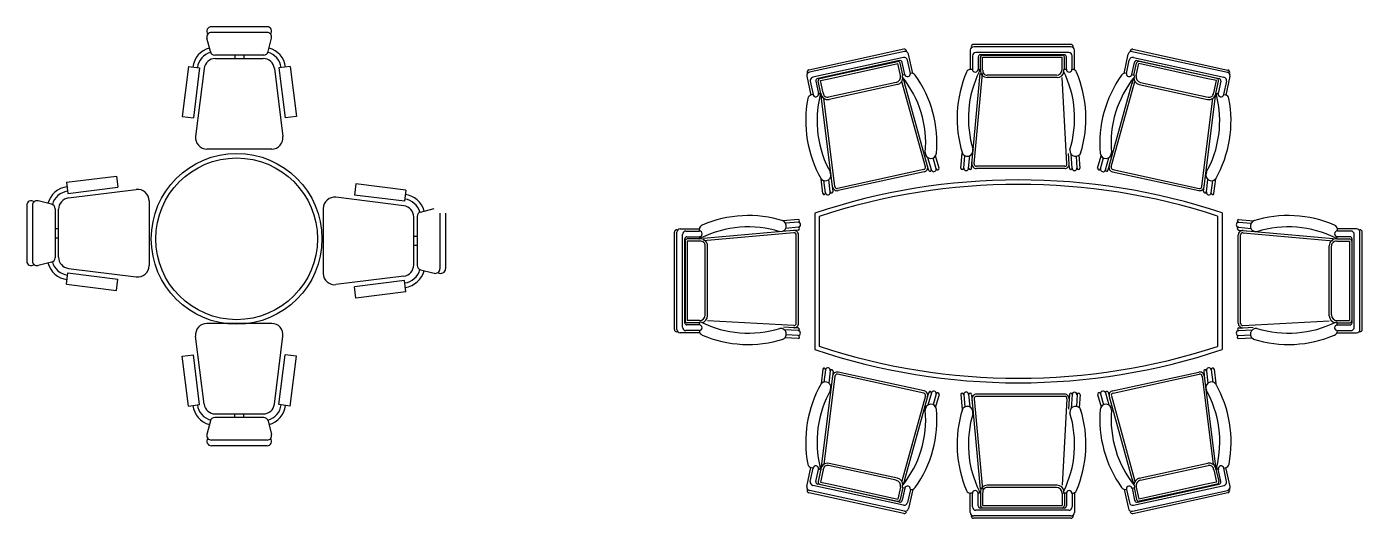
# Model space of a CAD drawing. Header units: millimetres. Extents: x 794 to 24045, y 774 to 18002.
# Drawn here: x 7659 to 13562, y 8043 to 10214 of the extents above; entities that cross this region are included whole.
import ezdxf

# ---------------------------------------------------------------- set-up
doc = ezdxf.new("R2010")
doc.units = ezdxf.units.MM

msp = doc.modelspace()

# ---------------------------------------------------------------- linework, layer by layer
at = {"color": 18, "true_color": 0x000000}
for p, q in [((8558.8, 10214.4), (8475.6, 10214.4)), ((8722, 10214.4), (8558.8, 10214.4)), ((8471.2, 10104.4), (8456.2, 10164.4)), ((8558.8, 10189.2), (8475.6, 10189.2)), ((8722, 10189.2), (8558.8, 10189.2)), ((8726.5, 10104.4), (8741.5, 10164.4)), ((11536.7, 10114.8), (11116.5, 10023.2)), ((11538.8, 10105.1), (11118.7, 10013.4)), ((11829.8, 10110.9), (11829.8, 10025.9)), ((12274.8, 10135.9), (11844.8, 10135.9)), ((12274.8, 10125.9), (11844.8, 10125.9)), ((12264.8, 10100.9), (11854.8, 10100.9)), ((12289.8, 10023.8), (12289.8, 10110.9)), ((12546, 10105.1), (12966.2, 10013.4)), ((12548.2, 10114.8), (12968.3, 10023.2)), ((8373.9, 10038.7), (8346.3, 9818.2)), ((8373.9, 10038.7), (8423.5, 10032.5)), ((8558.8, 10089.2), (8490.6, 10089.2)), ((8493, 10073.8), (8704.7, 10073.8)), ((8707, 10089.2), (8558.8, 10089.2)), ((8578.8, 10089.2), (8578.8, 10073.8)), ((8618.8, 10089.2), (8618.8, 10073.8)), ((8823.7, 10038.7), (8774.1, 10032.5)), ((8823.7, 10038.7), (8851.3, 9818.2)), ((11534.3, 10078.5), (11133.8, 9991.1)), ((11516.9, 10064.5), (11155.4, 9985.6)), ((11209.6, 9995.9), (11508.2, 10061.1)), ((11211.7, 9986.2), (11510.3, 10051.3)), ((11521.9, 9998.3), (11510.3, 10051.3)), ((11531.5, 10001), (11520.1, 10053.4)), ((11540.6, 10003.1), (11528.8, 10056.8)), ((11565, 10008.4), (11552.2, 10067)), ((11575.2, 10008.4), (11556.6, 10093.6)), ((11839.8, 10085.9), (11839.8, 10025.9)), ((11864.8, 10080.9), (11864.8, 10025.9)), ((11874.4, 10023.7), (11874.4, 10079.5)), ((12244.8, 10090.9), (11874.8, 10090.9)), ((11884.4, 10089.5), (12235.6, 10089.5)), ((11884.4, 10023.7), (11884.4, 10079.5)), ((11884.4, 10079.5), (12235.6, 10079.5)), ((12235.6, 10025.3), (12235.6, 10079.5)), ((12245.6, 10025.8), (12245.6, 10079.5)), ((12254.8, 10025.9), (12254.8, 10080.9)), ((12279.8, 10025.9), (12279.8, 10085.9)), ((12509.6, 10008.4), (12528.2, 10093.6)), ((12519.8, 10008.4), (12532.6, 10067)), ((12544.3, 10003.1), (12556, 10056.8)), ((12550.5, 10078.5), (12951.1, 9991.1)), ((12553.3, 10001), (12564.7, 10053.4)), ((12563, 9998.3), (12574.5, 10051.3)), ((12567.9, 10064.5), (12929.4, 9985.6)), ((12873.1, 9986.2), (12574.5, 10051.3)), ((12875.2, 9995.9), (12576.6, 10061.1)), ((8423.5, 10032.5), (8395.9, 9812)), ((8443.3, 10030), (8405.8, 9730)), ((8754.3, 10030), (8791.8, 9730)), ((8774.1, 10032.5), (8801.7, 9812)), ((11107.2, 9995.6), (11125.3, 9912.5)), ((11165.1, 9986.2), (11209.6, 9995.9)), ((11167.3, 9976.5), (11211.7, 9986.2)), ((11179.1, 9922), (11167.3, 9976.5)), ((11540.4, 10002.9), (11532.3, 10001.1)), ((11540.1, 9964.1), (11532.7, 9989.1)), ((11839.5, 10026), (11831.7, 10026)), ((11842.6, 9670.2), (11873.2, 10007.7)), ((11847.1, 9608.9), (11883.2, 10007.7)), ((11864.8, 10027.5), (11864.8, 10027.6)), ((11874.6, 10023), (11874.7, 10023.7)), ((12210.6, 10000.3), (11904.5, 10000.3)), ((12214.3, 9990.3), (11904.5, 9990.3)), ((12257.1, 9608.6), (12236, 9989.7)), ((12254.6, 10025.8), (12246.3, 10025.8)), ((12254.3, 10024.3), (12254.2, 10025.8)), ((12279.9, 10024.6), (12279.8, 10025.8)), ((12544.4, 10002.9), (12552.5, 10001.1)), ((12544.7, 9964.1), (12552.1, 9989.1)), ((12917.5, 9976.5), (12873.1, 9986.2)), ((12919.7, 9986.2), (12875.2, 9995.9)), ((12905.7, 9922), (12917.5, 9976.5)), ((12977.6, 9995.6), (12959.5, 9912.5)), ((11122.3, 9973.3), (11135.1, 9914.7)), ((11147.8, 9973.7), (11159.5, 9920)), ((11169.4, 9919.9), (11157.5, 9974.3)), ((11159.2, 9921.5), (11159.2, 9921.6)), ((11213.6, 9567.7), (11169.4, 9919.9)), ((11169.7, 9919.2), (11169.6, 9919.9)), ((11179.1, 9922), (11179.6, 9920.4)), ((11502.8, 9968.6), (11203.7, 9903.4)), ((11508.6, 9959.6), (11205.8, 9893.6)), ((11631.7, 9595.8), (11527.4, 9972.7)), ((11641.3, 9598.5), (11539.5, 9966.4)), ((12443.5, 9598.5), (12545.3, 9966.4)), ((12453.1, 9595.8), (12557.4, 9972.7)), ((12576.3, 9959.6), (12879, 9893.6)), ((12582.1, 9968.6), (12881.1, 9903.4)), ((12871.2, 9567.7), (12915.4, 9919.9)), ((12905.7, 9922), (12905.2, 9920.4)), ((12915.1, 9919.2), (12915.2, 9919.9)), ((12915.4, 9919.9), (12927.3, 9974.3)), ((12937, 9973.7), (12925.3, 9920)), ((12925.6, 9921.5), (12925.6, 9921.6)), ((12962.5, 9973.3), (12949.7, 9914.7)), ((11134.7, 9914.6), (11127.1, 9913)), ((11231.1, 9508.8), (11182.4, 9898.2)), ((12853.7, 9508.8), (12902.4, 9898.2)), ((12950.1, 9914.6), (12957.7, 9913)), ((8346.3, 9818.2), (8395.9, 9812)), ((8851.3, 9818.2), (8801.7, 9812)), ((8742.2, 9673.8), (8455.5, 9673.8)), ((11657.9, 9582.2), (11642.9, 9635.8)), ((11679.2, 9586.9), (11666.2, 9634.7)), ((11692.3, 9588.9), (11676.8, 9644)), ((11788.5, 9589.8), (11794.5, 9655.7)), ((11800.8, 9589.8), (11805.6, 9644.4)), ((11822.6, 9589.8), (11827.9, 9644.4)), ((11835.4, 9590.1), (11838.3, 9622.6)), ((11837.2, 9609.8), (11842.6, 9670.2)), ((12267.1, 9609.1), (12264.6, 9654.5)), ((12279.8, 9589.8), (12276.2, 9651.4)), ((12301.6, 9589.8), (12299, 9642.1)), ((12314.8, 9588.9), (12311.3, 9647.8)), ((12392.5, 9588.9), (12408, 9644)), ((12405.6, 9586.9), (12418.6, 9634.7)), ((12426.9, 9582.2), (12441.9, 9635.8)), ((11221.2, 9507.5), (11213.6, 9567.7)), ((11624.2, 9583.4), (11243.1, 9500.3)), ((11626.3, 9573.6), (11245.3, 9490.5)), ((11646.3, 9579.9), (11641.4, 9597.2)), ((11692.5, 9588), (11692.5, 9588.1)), ((11799.4, 9588), (11799.4, 9588.1)), ((12247.1, 9598), (11857.1, 9598)), ((12247.1, 9588), (11857.1, 9588)), ((12268, 9589.9), (12266.9, 9607.8)), ((12314.9, 9588), (12314.9, 9588.1)), ((12392.3, 9588), (12392.3, 9588.1)), ((12438.5, 9579.9), (12443.4, 9597.2)), ((12458.5, 9573.6), (12839.5, 9490.5)), ((12460.6, 9583.4), (12841.7, 9500.3)), ((12863.7, 9507.5), (12871.2, 9567.7)), ((7835.1, 9527.3), (8055.6, 9554.9)), ((7835.1, 9527.3), (7841.3, 9477.7)), ((7841.3, 9477.7), (8061.8, 9505.2)), ((8055.6, 9554.9), (8061.8, 9505.2)), ((9114.4, 9520.6), (9108.2, 9471)), ((9334.9, 9493), (9114.4, 9520.6)), ((11177.9, 9477.6), (11170.2, 9542.9)), ((11189.9, 9480.2), (11183, 9534.6)), ((11211.2, 9484.8), (11204.7, 9539.3)), ((11223.7, 9487.9), (11219.5, 9520.2)), ((12861.2, 9487.9), (12865.3, 9520.2)), ((12873.6, 9484.8), (12880.1, 9539.3)), ((12894.9, 9480.2), (12901.9, 9534.6)), ((12907, 9477.6), (12914.6, 9542.9)), ((7769.4, 9430), (7709.4, 9445)), ((7843.8, 9457.8), (8143.8, 9495.3)), ((8200, 9445.7), (8200, 9159)), ((9326.2, 9423.5), (9026.2, 9461)), ((9328.7, 9443.4), (9108.2, 9471)), ((9334.9, 9493), (9328.7, 9443.4)), ((11188.9, 9478.2), (11188.9, 9478.3)), ((12895.9, 9478.2), (12895.9, 9478.3)), ((7659.4, 9425.6), (7659.4, 9262.4)), ((7684.6, 9425.6), (7684.6, 9262.4)), ((7784.6, 9410.6), (7784.6, 9262.4)), ((7800, 9196.5), (7800, 9408.2)), ((8970, 9411.4), (8970, 9124.7)), ((9400.5, 9395.7), (9460.5, 9410.7)), ((9485.4, 9391.3), (9485.4, 9228.1)), ((9510.6, 9391.3), (9510.6, 9228.1)), ((11142.5, 9391), (11142.5, 8788.1)), ((12942.5, 9392.6), (12942.5, 8787.9)), ((9370, 9162.2), (9370, 9373.9)), ((9385.4, 9376.3), (9385.4, 9228.1)), ((11068.8, 9363.1), (11002.9, 9357.2)), ((11068.8, 9350.8), (11014.1, 9346)), ((11068.8, 9329), (11014.2, 9323.7)), ((11070.5, 9352.2), (11070.5, 9352.2)), ((11162.5, 9376.6), (11162.5, 8802.5)), ((12922.5, 9378.2), (12922.5, 8802.4)), ((13014.3, 9352.2), (13014.3, 9352.2)), ((13016, 9363.1), (13081.9, 9357.2)), ((13016, 9350.8), (13070.7, 9346)), ((13016, 9329), (13070.6, 9323.7)), ((7784.6, 9322.4), (7800, 9322.4)), ((7784.6, 9282.4), (7800, 9282.4)), ((9385.4, 9288.1), (9370, 9288.1)), ((10522.6, 8876.8), (10522.6, 9306.8)), ((10532.6, 8876.8), (10532.6, 9306.8)), ((10547.6, 9321.8), (10632.6, 9321.8)), ((10557.6, 8886.8), (10557.6, 9296.8)), ((10567.6, 8906.8), (10567.6, 9276.8)), ((10572.6, 9311.8), (10632.6, 9311.8)), ((10577.6, 9286.8), (10632.6, 9286.8)), ((10634.8, 9277.2), (10579.1, 9277.2)), ((10631, 9286.8), (10631, 9286.8)), ((10632.6, 9312.1), (10632.6, 9319.9)), ((10635.6, 9277), (10634.9, 9276.9)), ((11048.7, 9314.4), (10650.9, 9278.4)), ((11049.6, 9304.5), (10650.9, 9268.4)), ((11068.4, 9316.2), (11036, 9313.3)), ((11060.5, 8904.5), (11060.5, 9294.5)), ((11070.5, 8904.5), (11070.5, 9294.5)), ((13014.3, 8904.5), (13014.3, 9294.5)), ((13016.4, 9316.2), (13048.8, 9313.3)), ((13024.3, 8904.5), (13024.3, 9294.5)), ((13035.2, 9304.5), (13433.9, 9268.4)), ((13036.1, 9314.4), (13433.9, 9278.4)), ((13449.2, 9277), (13449.9, 9276.9)), ((13450, 9277.2), (13505.7, 9277.2)), ((13537.2, 9321.8), (13452.2, 9321.8)), ((13452.2, 9312.1), (13452.2, 9319.9)), ((13512.2, 9311.8), (13452.2, 9311.8)), ((13507.2, 9286.8), (13452.2, 9286.8)), ((13453.8, 9286.8), (13453.8, 9286.8)), ((13517.2, 8906.8), (13517.2, 9276.8)), ((13527.2, 8886.8), (13527.2, 9296.8)), ((13552.2, 8876.8), (13552.2, 9306.8)), ((13562.2, 8876.8), (13562.2, 9306.8)), ((7659.4, 9262.4), (7659.4, 9179.1)), ((7684.6, 9262.4), (7684.6, 9179.1)), ((7784.6, 9262.4), (7784.6, 9194.1)), ((9385.4, 9248.1), (9370, 9248.1)), ((9385.4, 9228.1), (9385.4, 9159.8)), ((9485.4, 9228.1), (9485.4, 9144.8)), ((9510.6, 9228.1), (9510.6, 9144.8)), ((10569.1, 9267.2), (10569.1, 8916.1)), ((10579.1, 9267.2), (10579.1, 8916.1)), ((10634.8, 9267.2), (10579.1, 9267.2)), ((10658.3, 8941.1), (10658.3, 9247.1)), ((10668.3, 8937.3), (10668.3, 9247.1)), ((13416.5, 8937.3), (13416.5, 9247.1)), ((13426.5, 8941.1), (13426.5, 9247.1)), ((13450, 9267.2), (13505.7, 9267.2)), ((13505.7, 9267.2), (13505.7, 8916.1)), ((13515.7, 9267.2), (13515.7, 8916.1)), ((7769.4, 9174.7), (7709.4, 9159.7)), ((7835.1, 9077.4), (7841.3, 9127)), ((7841.3, 9127), (8061.8, 9099.5)), ((7843.8, 9146.9), (8143.8, 9109.4)), ((8055.6, 9049.9), (8061.8, 9099.5)), ((9326.2, 9112.6), (9026.2, 9075.1)), ((9328.7, 9092.7), (9108.2, 9065.2)), ((9334.9, 9043.1), (9328.7, 9092.7)), ((9400.5, 9140.4), (9460.5, 9125.4)), ((7835.1, 9077.4), (8055.6, 9049.9)), ((9114.4, 9015.6), (9108.2, 9065.2)), ((9334.9, 9043.1), (9114.4, 9015.6)), ((10633.3, 8916.1), (10579.1, 8916.1)), ((11050, 8894.5), (10668.8, 8915.6)), ((13034.8, 8894.5), (13416, 8915.6)), ((13451.5, 8916.1), (13505.7, 8916.1)), ((8742.2, 8903.7), (8455.5, 8903.7)), ((10634.8, 8861.8), (10547.6, 8861.8)), ((10632.6, 8871.8), (10572.6, 8871.8)), ((10632.6, 8896.8), (10577.6, 8896.8)), ((10632.8, 8906.1), (10579.1, 8906.1)), ((10634.2, 8897.3), (10632.7, 8897.4)), ((10634, 8871.7), (10632.7, 8871.8)), ((10632.8, 8897), (10632.8, 8905.3)), ((11049.4, 8884.5), (11004.1, 8887)), ((11068.8, 8871.8), (11007.2, 8875.4)), ((11068.7, 8883.6), (11050.7, 8884.7)), ((13016, 8871.8), (13077.6, 8875.4)), ((13016.1, 8883.6), (13034.1, 8884.7)), ((13035.4, 8884.5), (13080.7, 8887)), ((13450, 8861.8), (13537.2, 8861.8)), ((13450.6, 8897.3), (13452.1, 8897.4)), ((13450.9, 8871.7), (13452.1, 8871.8)), ((13452, 8906.1), (13505.7, 8906.1)), ((13452, 8897), (13452, 8905.3)), ((13452.2, 8896.8), (13507.2, 8896.8)), ((13452.2, 8871.8), (13512.2, 8871.8)), ((8443.3, 8547.5), (8405.8, 8847.5)), ((8754.3, 8547.5), (8791.8, 8847.5)), ((11069.7, 8836.8), (11010.7, 8840.3)), ((11068.8, 8850), (11016.5, 8852.6)), ((11070.5, 8836.7), (11070.5, 8836.7)), ((13014.3, 8836.7), (13014.3, 8836.7)), ((13015.1, 8836.8), (13074.1, 8840.3)), ((13016, 8850), (13068.3, 8852.6)), ((8346.3, 8759.3), (8395.9, 8765.5)), ((8373.9, 8538.8), (8346.3, 8759.3)), ((8423.5, 8545), (8395.9, 8765.5)), ((8774.1, 8545), (8801.7, 8765.5)), ((8851.3, 8759.3), (8801.7, 8765.5)), ((8823.7, 8538.8), (8851.3, 8759.3)), ((11177.9, 8701.6), (11170.2, 8636.2)), ((11189.9, 8698.9), (11183, 8644.5)), ((11188.9, 8700.9), (11188.9, 8700.9)), ((11211.2, 8694.3), (11204.7, 8639.8)), ((11223.7, 8691.2), (11219.5, 8658.9)), ((11624.2, 8595.8), (11243.1, 8678.9)), ((11626.3, 8605.6), (11245.3, 8688.7)), ((12458.7, 8605.7), (12839.8, 8688.9)), ((12460.9, 8595.9), (12841.9, 8679.1)), ((12861.4, 8691.4), (12865.5, 8659.1)), ((12873.8, 8694.5), (12880.3, 8640)), ((12895.1, 8699.2), (12902.1, 8644.7)), ((12896.1, 8701.2), (12896.1, 8701.1)), ((12907.2, 8701.8), (12914.9, 8636.4)), ((11231.1, 8670.4), (11182.4, 8280.9)), ((11221.2, 8671.6), (11213.6, 8611.5)), ((12854, 8670.6), (12902.8, 8281.1)), ((12863.9, 8671.8), (12871.4, 8611.7)), ((11213.6, 8611.5), (11169.4, 8259.3)), ((11631.7, 8583.3), (11527.4, 8206.4)), ((11641.3, 8580.7), (11539.5, 8212.8)), ((11646.3, 8599.3), (11641.4, 8582)), ((11657.9, 8596.9), (11642.9, 8543.3)), ((11679.2, 8592.2), (11666.2, 8544.5)), ((11692.3, 8590.3), (11676.8, 8535.1)), ((11692.5, 8591.1), (11692.5, 8591)), ((11788.5, 8589.4), (11794.5, 8523.5)), ((11799.4, 8591.1), (11799.4, 8591.1)), ((11800.8, 8589.4), (11805.6, 8534.7)), ((11822.6, 8589.4), (11827.9, 8534.8)), ((11835.4, 8589), (11838.3, 8556.6)), ((11837.2, 8569.3), (11842.6, 8509)), ((11847.1, 8570.2), (11883.2, 8171.5)), ((12247.1, 8591.1), (11857.1, 8591.1)), ((12247.1, 8581.1), (11857.1, 8581.1)), ((12257.1, 8570.6), (12236, 8189.4)), ((12267.1, 8570), (12264.6, 8524.7)), ((12268, 8589.3), (12266.9, 8571.3)), ((12279.8, 8589.4), (12276.2, 8527.8)), ((12301.6, 8589.4), (12299, 8537)), ((12314.8, 8590.3), (12311.3, 8531.3)), ((12314.9, 8591.1), (12314.9, 8591.1)), ((12392.5, 8591.2), (12392.5, 8591.1)), ((12392.7, 8590.4), (12408.3, 8535.2)), ((12405.9, 8592.3), (12418.8, 8544.6)), ((12427.2, 8597), (12442.2, 8543.4)), ((12438.7, 8599.4), (12443.6, 8582.1)), ((12443.7, 8580.8), (12545.6, 8212.9)), ((12453.4, 8583.5), (12557.7, 8206.6)), ((12871.4, 8611.7), (12915.8, 8259.5)), ((8373.9, 8538.8), (8423.5, 8545)), ((8493, 8503.7), (8704.7, 8503.7)), ((8578.8, 8488.3), (8578.8, 8503.7)), ((8618.8, 8488.3), (8618.8, 8503.7)), ((8823.7, 8538.8), (8774.1, 8545)), ((11842.6, 8509), (11873.2, 8171.5)), ((8471.2, 8473.2), (8456.2, 8413.2)), ((8558.8, 8488.3), (8490.6, 8488.3)), ((8707, 8488.3), (8558.8, 8488.3)), ((8726.5, 8473.2), (8741.5, 8413.2)), ((8722, 8388.3), (8475.6, 8388.3)), ((8558.8, 8363.1), (8475.6, 8363.1)), ((8722, 8363.1), (8558.8, 8363.1)), ((11107.2, 8183.5), (11125.3, 8266.6)), ((11122.3, 8205.8), (11135.1, 8264.5)), ((11134.7, 8264.5), (11127.1, 8266.2)), ((11502.8, 8210.6), (11203.7, 8275.8)), ((11508.6, 8219.5), (11205.8, 8285.5)), ((12576.6, 8219.7), (12879.3, 8285.8)), ((12582.4, 8210.7), (12881.4, 8276)), ((12962.9, 8206.1), (12950.1, 8264.7)), ((12950.4, 8264.7), (12958, 8266.4)), ((12978, 8183.8), (12959.8, 8266.8)), ((11147.8, 8205.4), (11159.5, 8259.1)), ((11169.4, 8259.3), (11157.5, 8204.8)), ((11159.2, 8257.6), (11159.2, 8257.6)), ((11179.1, 8257.1), (11167.3, 8202.7)), ((11169.7, 8260), (11169.6, 8259.2)), ((11179.1, 8257.1), (11179.6, 8258.7)), ((11540.1, 8215.1), (11532.7, 8190.1)), ((12545.1, 8215.2), (12552.5, 8190.2)), ((12906, 8257.3), (12905.5, 8258.9)), ((12906, 8257.3), (12917.9, 8202.9)), ((12915.5, 8260.2), (12915.6, 8259.5)), ((12915.8, 8259.5), (12927.7, 8205)), ((12937.4, 8205.6), (12925.6, 8259.4)), ((12926, 8257.8), (12926, 8257.8)), ((11536.7, 8064.3), (11116.5, 8155.9)), ((11538.8, 8074.1), (11118.7, 8165.7)), ((11534.3, 8100.6), (11133.8, 8188)), ((11516.9, 8114.7), (11155.4, 8193.5)), ((11165.1, 8192.9), (11209.6, 8183.2)), ((11167.3, 8202.7), (11211.7, 8193)), ((11209.6, 8183.2), (11508.2, 8118.1)), ((11211.7, 8193), (11510.3, 8127.8)), ((11521.9, 8180.8), (11510.3, 8127.8)), ((11531.5, 8178.2), (11520.1, 8125.7)), ((11540.6, 8176), (11528.8, 8122.3)), ((11540.4, 8176.2), (11532.3, 8178)), ((11565, 8170.7), (11552.2, 8112.1)), ((11575.2, 8170.7), (11556.6, 8085.5)), ((11829.8, 8068.2), (11829.8, 8153.2)), ((11839.5, 8153.2), (11831.7, 8153.2)), ((11839.8, 8093.2), (11839.8, 8153.2)), ((11864.8, 8098.2), (11864.8, 8153.2)), ((11864.8, 8151.6), (11864.8, 8151.6)), ((11874.4, 8155.4), (11874.4, 8099.7)), ((11874.6, 8156.2), (11874.7, 8155.5)), ((11884.4, 8155.4), (11884.4, 8099.7)), ((12214.3, 8188.9), (11904.5, 8188.9)), ((12210.6, 8178.9), (11904.5, 8178.9)), ((12235.6, 8153.9), (12235.6, 8099.7)), ((12245.6, 8153.4), (12245.6, 8099.7)), ((12254.6, 8153.4), (12246.3, 8153.4)), ((12254.3, 8154.8), (12254.2, 8153.3)), ((12254.8, 8153.2), (12254.8, 8098.2)), ((12279.9, 8154.5), (12279.8, 8153.3)), ((12279.8, 8153.2), (12279.8, 8093.2)), ((12289.8, 8155.4), (12289.8, 8068.2)), ((12509.9, 8170.8), (12528.5, 8085.7)), ((12520.2, 8170.8), (12533, 8112.2)), ((12544.6, 8176.2), (12556.3, 8122.4)), ((12544.8, 8176.4), (12552.9, 8178.1)), ((12546.4, 8074.2), (12966.5, 8165.9)), ((12548.5, 8064.4), (12968.6, 8156.2)), ((12550.8, 8100.8), (12951.4, 8188.2)), ((12553.6, 8178.3), (12565.1, 8125.9)), ((12563.3, 8180.9), (12574.9, 8128)), ((12568.2, 8114.8), (12929.7, 8193.7)), ((12873.4, 8193.2), (12574.9, 8128)), ((12875.6, 8183.4), (12577, 8118.2)), ((12917.9, 8202.9), (12873.4, 8193.2)), ((12920, 8193.1), (12875.6, 8183.4)), ((12244.8, 8088.2), (11874.8, 8088.2)), ((11884.4, 8099.7), (12235.6, 8099.7)), ((11884.4, 8089.7), (12235.6, 8089.7)), ((12274.8, 8053.2), (11844.8, 8053.2)), ((12274.8, 8043.2), (11844.8, 8043.2)), ((12264.8, 8078.2), (11854.8, 8078.2))]:
    msp.add_line(p, q, dxfattribs=at)
for radius in [377.2, 357.2]:
    msp.add_circle((8587.2, 9277.5), radius, dxfattribs=at)
for centre, radius, start, end in [((8475.6, 10194.4), 20, 89.99998, 219.03837), ((8722, 10194.4), 20, 320.9616, 89.99998), ((8475.6, 10169.2), 20, 89.99998, 194.03622), ((8722, 10169.2), 20, 345.96374, 89.99998), ((8493, 10023.8), 100, 104.94736, 172.87497), ((8493, 10023.8), 80, 104.96165, 172.87497), ((8490.6, 10109.2), 20, 194.03622, 269.99998), ((8707, 10109.2), 20, 269.99998, 345.96374), ((8704.7, 10023.8), 80, 7.125, 75.03831), ((8704.7, 10023.8), 100, 7.125, 75.0526), ((11538.3, 10104.9), 10.3, 12.30339, 102.30331), ((11542, 10090.4), 15, 12.30331, 102.30295), ((11844.8, 10110.9), 15, 89.99964, 179.99927), ((11844.6, 10125.9), 10.3, 90, 179.99786), ((11854.8, 10085.9), 15, 89.99964, 179.99927), ((12264.8, 10085.9), 15, 0, 89.99964), ((12274.4, 10125.9), 10.3, 0.00008, 90), ((12274.8, 10110.9), 15, 0, 89.99964), ((12542.8, 10090.4), 15, 77.69705, 167.69669), ((12546.5, 10104.9), 10.3, 77.69669, 167.69661), ((8493, 10023.8), 50, 89.99998, 172.87497), ((8704.7, 10023.8), 50, 7.125, 89.99998), ((11510.3, 10051.3), 10, 12.30331, 102.30331), ((11519.1, 10054.7), 10, 12.30331, 102.30295), ((11537.5, 10063.9), 15, 12.30331, 102.30295), ((11874.8, 10080.9), 10, 89.99964, 179.99927), ((11884.4, 10079.5), 10, 90, 180), ((12235.6, 10079.5), 10, 0, 90), ((12244.8, 10080.9), 10, 0, 89.99964), ((12547.3, 10063.9), 15, 77.69705, 167.69669), ((12565.7, 10054.7), 10, 77.69705, 167.69669), ((12574.5, 10051.3), 10, 77.69669, 167.69669), ((11121.9, 9998.8), 15, 102.30295, 192.30259), ((11118.5, 10013.3), 10.3, 102.30331, 212.91571), ((11137, 9976.5), 15, 102.30295, 192.30259), ((11157.6, 9975.9), 10, 102.30295, 192.30259), ((11167.3, 9976.5), 10, 102.30331, 192.30331), ((11497.4, 9993), 25, 282.30331, 12.30331), ((11502.2, 9988.9), 30, 282.30331, 1.48781), ((11533.3, 9996.2), 5, 102.30331, 218.76679), ((11163.9, 9699.6), 468.8, 354.99229, 38.76679), ((11552.5, 10006.5), 12.6, 194.1944, 8.70907), ((11570.1, 9989.1), 20, 35.48283, 104.8136), ((11163.9, 9699.6), 518.8, 354.99229, 35.48283), ((12290.2, 9809.6), 518.8, 156.82048, 197.31102), ((11831.7, 10006), 20, 90, 156.82048), ((12290.2, 9809.6), 468.8, 153.56659, 197.31102), ((11851.7, 10026.3), 12.6, 180.00008, 359.99992), ((11864.4, 10018), 8.01, 59.41087, 90), ((11865.9, 10020.6), 5, 333.56659, 59.41087), ((11904.5, 10020.3), 30, 174.82512, 270), ((12290.2, 9809.6), 468.8, 152.23072, 152.43029), ((11904.5, 10020.3), 20, 174.82512, 270), ((12210.6, 10025.3), 25, 270, 0), ((12214.3, 10020.3), 30, 270, 351.05045), ((12246.3, 10020.8), 5, 90, 206.46347), ((11822.2, 9809.6), 468.8, 342.68898, 26.46347), ((12266.9, 10026.3), 12.2, 180.00008, 359.99992), ((12280.7, 10006), 20, 23.17952, 90), ((11822.2, 9809.6), 518.8, 342.68898, 23.17952), ((12920.9, 9699.6), 518.8, 144.51717, 185.00771), ((12920.9, 9699.6), 468.8, 141.23321, 185.00771), ((12514.7, 9989.1), 20, 75.1864, 144.51717), ((12532.3, 10006.5), 12.6, 171.29093, 345.8056), ((12551.5, 9996.2), 5, 321.23321, 77.69669), ((12582.6, 9988.9), 30, 178.51219, 257.69669), ((12587.4, 9993), 25, 167.69669, 257.69669), ((12917.5, 9976.5), 10, 347.69669, 77.69669), ((12927.3, 9975.9), 10, 347.69741, 77.69705), ((12947.9, 9976.5), 15, 347.69741, 77.69705), ((12963, 9998.8), 15, 347.69741, 77.69705), ((12966.3, 10013.3), 10.3, 327.08429, 77.69669), ((11146.6, 9917.5), 12.6, 192.30339, 12.30324), ((11160.8, 9912.1), 8.01, 71.71418, 102.30331), ((11161.7, 9915), 5, 345.86991, 71.71418), ((11199.4, 9922.9), 30, 187.12843, 282.30331), ((11199.4, 9922.9), 20, 187.12843, 282.30331), ((12885.4, 9922.9), 30, 257.69669, 352.87157), ((12885.4, 9922.9), 20, 257.69669, 352.87157), ((12923.1, 9915), 5, 108.28582, 194.13009), ((12924, 9912.1), 8.01, 77.69669, 108.28582), ((12938.2, 9917.5), 12.6, 167.69676, 347.69661), ((11621.2, 9799.3), 518.8, 169.12379, 209.61434), ((11131.4, 9893.4), 20, 102.30331, 169.12379), ((11621.2, 9799.3), 468.8, 165.86991, 209.61434), ((12463.6, 9799.3), 468.8, 330.38566, 14.13009), ((12463.6, 9799.3), 518.8, 330.38566, 10.87621), ((12953.4, 9893.4), 20, 10.87621, 77.69669), ((8455.5, 9723.8), 50, 172.87497, 269.99998), ((8742.2, 9723.8), 50, 269.99998, 7.125), ((11655.6, 9657.3, -272), 25, 176.93652, 356.93637), ((11816.8, 9666.7), 25, 195.36695, 15.36679), ((12295.2, 9667.5), 25.5, 173.94785, 343.30794), ((12429.2, 9657.3, -272), 25, 183.06363, 3.06348), ((11189.1, 9558.8), 25, 222.43099, 27.67011), ((11622, 9593.1), 10, 282.30331, 15.46385), ((11622, 9593.1), 20, 282.30331, 15.46385), ((11652, 9581.2), 5.74, 193.7607, 13.76055), ((11668.3, 9584.9), 11, 192.30339, 12.30324), ((11685.5, 9588.2), 6.7, 193.55259, 13.55243), ((11794.6, 9589.7), 6.16, 180.00008, 359.99992), ((11811.7, 9589.7), 10.9, 180.00008, 359.99992), ((11828.9, 9589.9), 6.36, 181.18243, 1.18228), ((11857.1, 9608), 20, 174.82512, 270), ((11857.1, 9608), 10, 174.82512, 270), ((12247.1, 9608), 20, 270, 3.16054), ((12247.1, 9608), 10, 270, 3.16054), ((12273.8, 9590), 5.74, 181.45739, 1.45724), ((12290.5, 9590.1), 11, 180.00008, 359.99992), ((12308, 9589.7), 6.7, 181.24927, 1.24912), ((12399.4, 9588.2), 6.7, 166.44757, 346.44741), ((12416.5, 9584.9), 11, 167.69676, 347.69661), ((12432.8, 9581.2), 5.74, 166.23945, 346.2393), ((12462.8, 9593.1), 20, 164.53615, 257.69669), ((12462.8, 9593.1), 10, 164.53615, 257.69669), ((12895.7, 9558.8), 25, 152.32989, 317.56901), ((7850, 9408.2), 100, 97.125, 165.0526), ((12044.9, 6691.5), 2846.3, 71.61728, 108.48347), ((12044.9, 6691.5), 2826.3, 71.90954, 108.19175), ((11241, 9510), 20, 187.12843, 282.30331), ((11241, 9510), 10, 187.12843, 282.30331), ((12843.8, 9510), 20, 257.69669, 352.87157), ((12843.8, 9510), 10, 257.69669, 352.87157), ((7679.4, 9425.6), 20, 50.96159, 179.99998), ((7704.6, 9425.6), 20, 75.96374, 179.99998), ((7850, 9408.2), 80, 97.125, 165.03831), ((7850, 9408.2), 50, 97.125, 179.99998), ((8150, 9445.7), 50, 359.99998, 97.125), ((9020, 9411.4), 50, 82.875, 180.00002), ((9320, 9373.9), 80, 14.96169, 82.875), ((9320, 9373.9), 100, 14.9474, 82.875), ((11183.9, 9478.8), 6.16, 192.30339, 12.30324), ((11200.5, 9482.5), 10.9, 192.30339, 12.30324), ((11217.4, 9486.3), 6.36, 193.48575, 13.48559), ((12867.4, 9486.3), 6.36, 166.51441, 346.51425), ((12884.3, 9482.5), 10.9, 167.69676, 347.69661), ((12900.9, 9478.8), 6.16, 167.69676, 347.69661), ((7764.6, 9410.6), 20, 359.99998, 75.96374), ((9320, 9373.9), 50, 0.00002, 82.875), ((9405.4, 9376.3), 20, 104.03626, 180.00002), ((10652.6, 9319.9), 20, 113.17952, 180), ((10848.9, 8861.4), 468.8, 72.68898, 116.4334), ((10848.9, 8861.4), 518.8, 72.68898, 113.17952), ((10991.8, 9334.8), 25, 254.63321, 74.63305), ((11068.7, 9322.7), 6.36, 268.81772, 88.81757), ((11068.8, 9357), 6.16, 270.00008, 89.99992), ((11068.8, 9339.9), 10.9, 270.00008, 89.99992), ((13016, 9339.9), 10.9, 90.00008, 269.99992), ((13016.1, 9322.7), 6.36, 91.18243, 271.18228), ((13016, 9357), 6.16, 90.00008, 269.99992), ((13093, 9334.8), 25, 105.36695, 285.36679), ((13235.9, 8861.4), 518.8, 66.82048, 107.31102), ((13235.9, 8861.4), 468.8, 63.5666, 107.31102), ((13432.2, 9319.9), 20, 0, 66.82048), ((10532.7, 9307), 10.3, 90.00214, 180), ((10547.6, 9306.8), 15, 90.00073, 180.00036), ((10572.6, 9296.8), 15, 90.00073, 180.00036), ((10577.6, 9276.8), 10, 90.00073, 180.00036), ((10579.1, 9267.2), 10, 90, 180), ((10848.9, 8861.4), 468.8, 117.56971, 117.76928), ((10632.3, 9299.9), 12.6, 270.00008, 89.99992), ((10640.6, 9287.2), 8.01, 180, 210.58913), ((10638, 9285.7), 5, 210.58913, 296.4334), ((10638.3, 9247.1), 30, 0, 95.17488), ((11050.5, 9294.5), 20, 0, 95.17488), ((11050.5, 9294.5), 10, 0, 95.17488), ((13034.3, 9294.5), 20, 84.82512, 180), ((13034.3, 9294.5), 10, 84.82512, 180), ((13446.5, 9247.1), 30, 84.82512, 180), ((13452.5, 9299.9), 12.6, 90.00008, 269.99992), ((13446.8, 9285.7), 5, 243.5666, 329.41087), ((13444.2, 9287.2), 8.01, 329.41087, 0), ((13235.9, 8861.4), 468.8, 62.23072, 62.43029), ((13505.7, 9267.2), 10, 0, 90), ((13507.2, 9276.8), 10, 359.99964, 89.99927), ((13512.2, 9296.8), 15, 359.99964, 89.99927), ((13537.2, 9306.8), 15, 359.99964, 89.99927), ((13552.1, 9307), 10.3, 0, 89.99786), ((10638.3, 9247.1), 20, 0, 95.17488), ((13446.5, 9247.1), 20, 84.82512, 180), ((7679.4, 9179.1), 20, 179.99998, 309.03837), ((7704.6, 9179.1), 20, 179.99998, 284.03623), ((7850, 9196.5), 100, 194.94736, 262.87497), ((7764.6, 9194.1), 20, 284.03623, 359.99998), ((7850, 9196.5), 80, 194.96165, 262.87497), ((7850, 9196.5), 50, 179.99998, 262.87497), ((8150, 9159), 50, 262.87497, 359.99998), ((9320, 9162.2), 50, 277.12503, 0.00002), ((9405.4, 9159.8), 20, 180.00002, 255.96377), ((9020, 9124.7), 50, 180.00002, 277.12503), ((9320, 9162.2), 80, 277.12503, 345.03835), ((9320, 9162.2), 100, 277.12503, 345.05264), ((9465.4, 9144.8), 20, 255.96377, 0.00002), ((9490.6, 9144.8), 20, 230.96163, 0.00002), ((10579.1, 8916.1), 10, 180, 270), ((10633.3, 8941.1), 25, 270, 0), ((10638.3, 8937.3), 30, 278.94955, 0), ((13446.5, 8937.3), 30, 180, 261.05045), ((13451.5, 8941.1), 25, 180, 270), ((13505.7, 8916.1), 10, 270, 0), ((8455.5, 8853.7), 50, 90.00002, 187.12503), ((8742.2, 8853.7), 50, 352.875, 90.00002), ((10532.7, 8877.2), 10.3, 180, 269.99992), ((10547.6, 8876.8), 15, 180.00036, 270), ((10572.6, 8886.8), 15, 180.00036, 270), ((10577.6, 8906.8), 10, 180.00036, 270), ((10632.3, 8884.7), 12.2, 270.00008, 89.99992), ((10652.6, 8870.9), 20, 180, 246.82048), ((10637.8, 8905.3), 5, 63.53653, 180), ((10848.9, 9329.4), 468.8, 243.53653, 287.31102), ((10991.1, 8856.5), 25.5, 286.69206, 96.05215), ((11050.5, 8904.5), 20, 266.83946, 0), ((11050.5, 8904.5), 10, 266.83946, 0), ((11068.6, 8877.8), 5.74, 268.54276, 88.54261), ((11068.4, 8861.1), 11, 270.00008, 89.99992), ((13016.4, 8861.1), 11, 90.00008, 269.99992), ((13016.2, 8877.8), 5.74, 91.45739, 271.45724), ((13034.3, 8904.5), 20, 180, 273.16054), ((13034.3, 8904.5), 10, 180, 273.16054), ((13093.7, 8856.5), 25.5, 83.94785, 253.30794), ((13235.9, 9329.4), 468.8, 252.68898, 296.46347), ((13432.2, 8870.9), 20, 293.17952, 0), ((13452.5, 8884.7), 12.2, 90.00008, 269.99992), ((13447, 8905.3), 5, 0, 116.46347), ((13507.2, 8906.8), 10, 270, 359.99964), ((13512.2, 8886.8), 15, 270, 359.99964), ((13537.2, 8876.8), 15, 270, 359.99964), ((13552.1, 8877.2), 10.3, 270.00008, 0), ((10848.9, 9329.4), 518.8, 246.82048, 287.31102), ((11068.9, 8843.6), 6.7, 268.75088, 88.75073), ((12042.8, 11474.5), 2813.2, 251.76615, 288.22322), ((13015.9, 8843.6), 6.7, 91.24927, 271.24912), ((13235.9, 9329.4), 518.8, 252.68898, 293.17952), ((12042.8, 11474.5), 2833.2, 251.4733, 288.51612), ((11183.9, 8700.3), 6.16, 347.69676, 167.69661), ((11200.5, 8696.7), 10.9, 347.69676, 167.69661), ((11217.4, 8692.9), 6.36, 346.51441, 166.51425), ((11241, 8669.1), 20, 77.69669, 172.87157), ((11241, 8669.1), 10, 77.69669, 172.87157), ((12844, 8669.3), 20, 7.14329, 102.31817), ((12844, 8669.3), 10, 7.14329, 102.31817), ((12867.7, 8693.1), 6.36, 13.50061, 193.50045), ((12884.5, 8696.9), 10.9, 12.31825, 192.3181), ((12901.2, 8700.5), 6.16, 12.31825, 192.3181), ((11621.2, 8379.8), 518.8, 150.38566, 190.87621), ((11189.1, 8620.3), 25, 332.32989, 137.56901), ((12895.9, 8620.6), 25, 42.44585, 207.68497), ((12463.9, 8379.9), 518.8, 349.13865, 29.6292), ((11621.2, 8379.8), 468.8, 150.38566, 194.13009), ((11622, 8586), 10, 344.53615, 77.69669), ((11622, 8586), 20, 344.53615, 77.69669), ((11652, 8597.9), 5.74, 346.23945, 166.2393), ((11668.3, 8594.2), 11, 347.69676, 167.69661), ((11685.5, 8590.9), 6.7, 346.44757, 166.44741), ((11794.6, 8589.4), 6.16, 0.00008, 179.99992), ((11811.7, 8589.4), 10.9, 0.00008, 179.99992), ((11828.9, 8589.3), 6.36, 358.81772, 178.81757), ((11857.1, 8571.1), 20, 90, 185.17488), ((11857.1, 8571.1), 10, 90, 185.17488), ((12247.1, 8571.1), 20, 356.83946, 90), ((12247.1, 8571.1), 10, 356.83946, 90), ((12273.8, 8589.2), 5.74, 358.54276, 178.54261), ((12290.5, 8589), 11, 0.00008, 179.99992), ((12308, 8589.4), 6.7, 358.75088, 178.75073), ((12399.6, 8591), 6.7, 13.56745, 193.56729), ((12416.8, 8594.3), 11, 12.31825, 192.3181), ((12433.1, 8598), 5.74, 13.77556, 193.77541), ((12463, 8586.1), 20, 102.31817, 195.47871), ((12463, 8586.1), 10, 102.31817, 195.47871), ((12463.9, 8379.9), 468.8, 345.88477, 29.6292), ((8493, 8553.7), 100, 187.12503, 255.05264), ((8493, 8553.7), 80, 187.12503, 255.03835), ((8493, 8553.7), 50, 187.12503, 270.00002), ((8704.7, 8553.7), 50, 270.00002, 352.875), ((8704.7, 8553.7), 80, 284.96169, 352.875), ((8704.7, 8553.7), 100, 284.9474, 352.875), ((11163.9, 8479.6), 468.8, 321.23321, 5.00771), ((11163.9, 8479.6), 518.8, 324.51717, 5.00771), ((11655.6, 8521.9, -272), 25, 3.06363, 183.06348), ((12290.2, 8369.5), 518.8, 162.68898, 203.17952), ((11816.8, 8512.4), 25, 344.63321, 164.63305), ((12290.2, 8369.5), 468.8, 162.68898, 206.43341), ((11822.2, 8369.5), 468.8, 333.53653, 17.31102), ((12295.2, 8511.7), 25.5, 16.69206, 186.05215), ((11822.2, 8369.5), 518.8, 336.82048, 17.31102), ((12921.1, 8479.8), 518.8, 175.00715, 215.49769), ((12429.4, 8522, -272), 25, 356.95138, 176.95123), ((12921.1, 8479.8), 468.8, 175.00715, 218.78165), ((8490.6, 8468.3), 20, 90.00002, 165.96378), ((8707, 8468.3), 20, 14.03626, 90.00002), ((8475.6, 8408.3), 20, 165.96378, 270.00002), ((8475.6, 8383.1), 20, 140.96163, 270.00002), ((8722, 8408.3), 20, 270.00002, 14.03626), ((8722, 8383.1), 20, 270.00002, 39.0384), ((11131.4, 8285.7), 20, 190.87621, 257.69669), ((11146.6, 8261.6), 12.6, 347.69676, 167.69661), ((11161.7, 8264.2), 5, 288.28582, 14.13009), ((11199.4, 8256.2), 30, 77.69669, 172.87157), ((11199.4, 8256.2), 20, 77.69669, 172.87157), ((12885.7, 8256.5), 30, 7.14329, 102.31817), ((12885.7, 8256.5), 20, 7.14329, 102.31817), ((12923.4, 8264.4), 5, 165.88477, 251.72905), ((12938.5, 8261.8), 12.6, 12.31825, 192.3181), ((12953.8, 8286), 20, 282.31817, 349.13865), ((11137, 8202.6), 15, 167.69741, 257.69705), ((11157.6, 8203.3), 10, 167.69741, 257.69705), ((11160.8, 8267), 8.01, 257.69669, 288.28582), ((11497.4, 8186.1), 25, 347.69669, 77.69669), ((11502.2, 8190.2), 30, 358.51219, 77.69669), ((12583, 8190.4), 30, 102.31817, 181.50267), ((12587.7, 8186.3), 25, 102.31817, 192.31817), ((12924.3, 8267.3), 8.01, 251.72905, 282.31817), ((12927.6, 8203.5), 10, 282.31781, 12.31745), ((12948.2, 8202.9), 15, 282.31781, 12.31745), ((11121.9, 8180.4), 15, 167.69741, 257.69705), ((11118.5, 8165.8), 10.3, 147.08429, 257.69669), ((11167.3, 8202.7), 10, 167.69669, 257.69669), ((11533.3, 8182.9), 5, 141.23321, 257.69669), ((11552.5, 8172.6), 12.6, 351.29093, 165.8056), ((11570.1, 8190), 20, 255.1864, 324.51717), ((11831.7, 8173.2), 20, 203.17952, 270), ((11851.7, 8152.8), 12.6, 0.00008, 179.99992), ((11864.4, 8161.2), 8.01, 270, 300.58913), ((11865.9, 8158.6), 5, 300.58913, 26.43341), ((11904.5, 8158.9), 30, 90, 185.17488), ((12290.2, 8369.5), 468.8, 207.56971, 207.76928), ((11904.5, 8158.9), 20, 90, 185.17488), ((12210.6, 8153.9), 25, 0, 90), ((12214.3, 8158.9), 30, 8.94955, 90), ((12246.3, 8158.4), 5, 153.53653, 270), ((12266.9, 8152.8), 12.2, 0.00008, 179.99992), ((12280.7, 8173.2), 20, 270, 336.82048), ((12515.1, 8190.2), 20, 215.49769, 284.82846), ((12532.6, 8172.8), 12.6, 14.20926, 188.72393), ((12551.8, 8183), 5, 282.31817, 38.78165), ((12917.9, 8202.9), 10, 282.31817, 12.31817), ((12963.3, 8180.6), 15, 282.31781, 12.31745), ((12966.7, 8166), 10.3, 282.31817, 32.93057), ((11510.3, 8127.8), 10, 257.69669, 347.69669), ((11519.1, 8124.4), 10, 257.69705, 347.69669), ((11537.5, 8115.3), 15, 257.69705, 347.69669), ((11854.8, 8093.2), 15, 180.00073, 270.00036), ((11874.8, 8098.2), 10, 180.00073, 270.00036), ((11884.4, 8099.7), 10, 180, 270), ((12235.6, 8099.7), 10, 270, 0), ((12244.8, 8098.2), 10, 270.00036, 0), ((12264.8, 8093.2), 15, 270.00036, 0), ((12547.6, 8115.4), 15, 192.31817, 282.31781), ((12566.1, 8124.6), 10, 192.31817, 282.31781), ((12574.9, 8128), 10, 192.31817, 282.31817), ((11538.3, 8074.2), 10.3, 257.69669, 347.69661), ((11542, 8088.7), 15, 257.69705, 347.69669), ((11844.8, 8068.2), 15, 180.00073, 270.00036), ((11844.6, 8053.2), 10.3, 180.00214, 270), ((12274.4, 8053.2), 10.3, 270, 359.99992), ((12274.8, 8068.2), 15, 270.00036, 0), ((12543.2, 8088.9), 15, 192.31817, 282.31781), ((12546.8, 8074.3), 10.3, 192.31825, 282.31817)]:
    msp.add_arc(centre, radius, start, end, dxfattribs=at)

doc.saveas('drawing.dxf')
